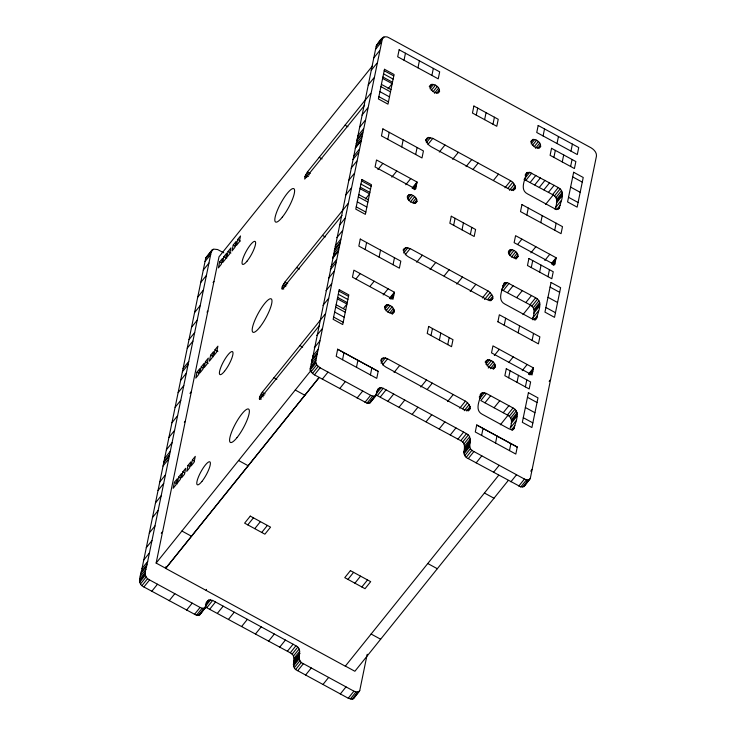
<?xml version="1.0" encoding="UTF-8"?>
<svg xmlns="http://www.w3.org/2000/svg" width="736" height="736" viewBox="0 0 736 736"><rect width="100%" height="100%" fill="white"/><g stroke="black" fill="none" stroke-linecap="round" stroke-linejoin="round"><path stroke-width="1.1" d="M205.031 606.823L290.269 652.814C298.448 656.641 288.889 667.414 297.721 670.717L348.238 698.225L352.084 699.2L353.409 698.722L359.748 690.57L367.2 654.276M359.076 691.674L355.957 691.996L353.906 691.178L303.388 663.679C294.556 660.376 304.115 649.603 295.927 645.776L212.658 600.438L208.941 599.95L206.172 602.637M381.23 387.651L375.562 394.689L460.8 440.68C468.988 444.507 459.43 455.28 468.262 458.583L520.83 486.91L523.949 486.588L530.288 478.446L596.473 156.014C596.822 152.407 593.842 149.417 590.953 147.743L389.298 37.95C383.198 33.764 378.644 41.704 376.179 46.202L310.132 370.18L312.496 373.483L314.447 374.845L367.016 403.172L370.125 402.84L375.792 395.802L378.12 388.737L381.23 387.651L383.189 388.304L466.458 433.642C474.646 437.469 465.088 448.242 473.92 451.545L524.437 479.044L526.488 479.863L529.607 479.541M325.468 313.775L262.218 392.316L259.642 396.879L259.486 399.482L319.387 325.625M348.091 203.578L284.841 282.118L282.256 286.681L282.109 289.285L342.01 215.427M207.589 600.87L205.261 607.936L199.594 614.974L196.484 615.296L143.906 586.978C136.197 583.418 141.018 574.66 142.011 568.551L205.684 258.364L213.504 249.099L217.626 249.55L223.744 252.798M205.261 607.936L202.142 608.258L200.091 607.439L149.574 579.931C141.864 576.38 146.676 567.622 147.669 561.513L211.352 251.316L212.722 249.412M319.148 377.43L165.72 568.284L156.142 563.068L162.628 531.466M189.962 393.401L191.378 391.644L162.674 531.493L161.258 533.25M191.342 391.616L219.015 256.8L372.434 65.955M174.386 482.356L173.162 488.29L176.042 484.711L177.256 478.777L174.386 482.356L177.256 483.92M197 372.158L195.785 378.092L198.665 374.514L199.879 368.58L197 372.158L198.922 373.198M219.622 261.961L218.408 267.886L221.278 264.316L222.502 258.382L219.622 261.961L221.536 263M178.6 477.112L177.385 483.037L180.256 479.467L181.479 473.533L178.6 477.112L180.513 478.152M201.222 366.914L200.008 372.839L202.878 369.26L204.093 363.336L201.222 366.914L203.136 367.954M223.845 256.717L222.622 262.642L225.501 259.063L226.716 253.138L223.845 256.717L226.716 258.281M182.822 471.868L181.599 477.793L184.478 474.214L185.693 468.289L182.822 471.868L184.736 472.908M205.436 361.661L204.222 367.595L207.101 364.016L208.316 358.092L205.436 361.661L208.316 363.225M228.059 251.464L226.844 257.398L229.715 253.819L230.938 247.894L228.059 251.464L230.929 253.028M498.732 475.208L345.285 666.19L165.683 568.404L166.088 566.407M187.993 465.428L186.778 471.353L189.649 467.774L190.872 461.849L187.993 465.428L189.906 466.468M210.616 355.23L209.401 361.155L212.272 357.576L213.486 351.652L210.616 355.23L213.486 356.794M233.238 245.024L232.015 250.958L234.894 247.379L236.109 241.454L233.238 245.024L235.152 246.072M192.4 459.936L191.185 465.87L194.065 462.291L195.279 456.366L192.4 459.936L194.322 460.984M215.022 349.738L213.808 355.672L216.678 352.093L217.902 346.168L215.022 349.738L217.893 351.302M237.645 239.54L236.431 245.474L239.301 241.896L240.525 235.962L237.645 239.54L240.516 241.104M199.594 614.974L205.353 607.08M206.227 590.474L206.457 589.38M375.792 395.802L372.674 396.124L370.622 395.306L320.105 367.807L316.673 364.826L315.652 361.588L382.591 37.738M337.658 349.269L336.214 356.288L376.758 378.359L378.194 371.349L337.658 349.269L378.194 371.349M382.895 128.874L381.45 135.884L421.995 157.955L423.439 150.944L382.895 128.883M342.544 359.729L343.988 352.728M365.166 249.532L366.602 242.53M387.789 139.334L389.224 132.333M404.027 60.223L405.462 53.222M356.482 367.319L357.917 360.318M379.104 257.122L380.54 250.12M401.727 146.924L403.162 139.923M417.965 67.813L419.4 60.812M370.42 374.909L371.855 367.899M393.042 264.712L394.478 257.701M415.665 154.514L417.1 147.504M431.903 75.403L433.338 68.402M370.125 402.84L370.935 401.111M394.432 292.238L392.996 299.23L352.461 277.159L353.896 270.167L394.432 292.238L389.482 298.402M417.054 182.04L415.619 189.032L375.075 166.962L376.519 159.97L417.054 182.04L412.105 188.204M431.02 335.515L432.455 328.504M453.643 225.317L455.078 218.307M476.266 115.11L477.701 108.109M439.383 340.06L440.818 333.058M462.006 229.862L463.441 222.861M484.619 119.664L486.064 112.663M447.746 344.614L449.181 337.612M470.368 234.416L471.804 227.415M492.982 124.218L494.426 117.217M497.895 321.798L499.33 314.778L539.874 336.858L538.43 343.868L497.895 321.779M481.602 435.436L483.046 428.435M504.224 325.238L505.66 318.237M526.847 215.041L528.282 208.04M543.085 135.939L544.52 128.929M508.659 377.78L510.094 370.778M531.282 267.582L532.717 260.581M553.895 157.384L555.34 150.374M495.54 443.026L496.984 436.025M518.162 332.828L519.598 325.827M540.785 222.631L542.22 215.63M557.023 143.52L558.458 136.519M517.022 382.334L518.457 375.323M539.635 272.136L541.08 265.126M562.258 161.938L563.702 154.928M486.478 393.502L484.49 392.739L481.445 393.236C480.084 399.565 474.039 410.035 482.209 414.258L508.769 428.72L510.756 429.484L513.802 428.987C515.154 422.657 521.208 412.188 513.029 407.965L486.478 393.502L480.81 400.55L507.371 415.003C512.642 417.404 512.026 423.55 510.204 428.085L515.862 421.047M532.441 319.746C533.986 314.741 536.121 307.593 529.984 304.805L501.446 289.588L507.104 282.541L535.652 297.767C543.821 301.99 537.777 312.46 536.415 318.789L533.37 319.286L531.383 318.522L504.832 304.06C496.653 299.837 502.706 289.368 504.059 283.038L507.104 282.541M555.064 209.548C556.609 204.544 558.744 197.395 552.607 194.608L524.069 179.391L529.727 172.344L558.265 187.57C566.444 191.792 560.4 202.262 559.038 208.592L555.993 209.088L554.006 208.325L527.454 193.862C519.276 189.64 525.329 179.17 526.682 172.84L529.727 172.344M509.478 450.616L510.913 443.615M532.1 340.418L533.536 333.408M554.723 230.221L556.158 223.21M570.961 151.11L572.396 144.109M525.384 386.888L526.82 379.877M547.998 276.69L549.442 269.68M570.621 166.483L572.056 159.482M517.252 447.056L515.816 454.066L475.281 431.977L476.716 424.985L517.252 447.056L476.707 424.985M533.499 367.945L532.054 374.946L491.519 352.866L492.954 345.874L533.499 367.945L528.54 374.109M556.112 257.747L554.677 264.739L514.133 242.668L515.577 235.676L556.112 257.747L551.871 263.028M365.13 100.188L307.464 171.92L304.879 176.484L304.732 179.087L364.633 105.22M430.661 84.879L429.999 86.038C429.934 89.902 433.955 93.095 437.672 92.966L439.576 91.246C439.65 87.382 435.629 84.189 431.912 84.327L429.244 86.636M416.962 201.452L415.049 203.164C411.332 203.292 407.312 200.1 407.385 196.236L409.29 194.525C413.006 194.396 417.027 197.579 416.962 201.452L415.546 203.21M394.34 311.65L392.426 313.361C388.709 313.49 384.689 310.298 384.762 306.434L386.676 304.722C390.384 304.594 394.404 307.777 394.34 311.65L392.214 314.29M540.684 146.289L538.77 148.01C535.054 148.138 531.033 144.946 531.107 141.082L533.011 139.371C536.728 139.233 540.748 142.425 540.684 146.289L539.267 148.056M518.061 256.496L516.148 258.207C512.431 258.336 508.42 255.144 508.484 251.28L510.398 249.568C514.114 249.43 518.126 252.623 518.061 256.496L515.936 259.136M486.524 360.318L485.861 361.477C485.797 365.341 489.817 368.534 493.525 368.405L495.438 366.694C495.512 362.82 491.492 359.637 487.775 359.766L485.107 362.075M427.064 138.074L426.282 139.444L426.402 141.294L428.968 145.158L431.103 146.685L508.944 189.06L511.216 189.934L514.694 189.373L515.476 188.002L515.356 186.144L512.79 182.289L510.646 180.762L432.805 138.377L428.554 137.42L425.647 139.831M404.441 248.271L403.659 249.642L403.779 251.5L406.346 255.355L408.48 256.882L486.321 299.258L488.594 300.132L492.071 299.57L492.853 298.2L492.734 296.341L490.167 292.486L488.032 290.959L410.191 248.584L405.932 247.618L403.024 250.038M470.23 408.397L469.458 409.768L467.967 410.421L463.708 409.455L385.866 367.08L383.732 365.553L381.156 361.698L381.036 359.84L381.818 358.469L385.296 357.908L387.568 358.782L465.41 401.157L467.544 402.684L470.111 406.539L470.23 408.397L468.105 411.038M353.409 698.722L359.748 690.57M523.949 486.588L530.288 478.446M376.455 45.411L376.924 44.776M205.97 257.572L212.097 249.89M377.559 44.298L383.217 37.26M205.684 258.364L211.352 251.316M376.179 46.202L381.837 39.164M379.04 43.111L383.999 36.947M375.526 49.395L381.184 42.357M205.031 261.547L210.689 254.509M203.274 270.094L208.941 263.056M373.768 57.942L379.436 50.904M200.735 282.468L206.402 275.43M371.229 70.316L376.896 63.268M197.726 297.132L203.384 290.094M368.221 84.98L373.879 77.942M213.072 282.514L213.964 281.41M194.562 312.57L200.22 305.532M365.056 100.418L370.714 93.371M362.038 115.083L367.706 108.045M191.544 327.235L197.211 320.197M206.991 312.165L207.874 311.061M388.047 88.808L392.187 83.656L382.61 78.439M189.005 339.609L194.672 332.571M359.499 127.457L365.166 120.419M187.257 348.156L192.915 341.118M357.751 136.004L363.409 128.966M357.089 139.196L362.756 132.149M356.804 140.604L362.462 133.566M356.169 143.713L361.827 136.675M355.525 146.823L361.183 139.785M355.378 147.531L361.045 140.484M355.24 148.24L360.898 141.192M183.062 368.561L188.729 361.514M353.556 156.409L359.223 149.362M182.408 371.744L188.076 364.706M352.903 159.592L358.57 152.554M180.66 380.291L186.318 373.253M351.155 168.139L356.813 161.101M348.606 180.513L354.274 173.475M178.121 392.665L183.779 385.627M429.787 86.968L431.912 84.327M430.054 88.798L433.587 84.401M175.104 407.339L180.771 400.292M345.598 195.178L351.256 188.14M431.268 90.418L435.51 85.137M433.072 91.715L437.313 86.434M434.442 93.288L438.684 88.007M436.65 93.205L439.484 89.682M171.939 422.768L177.597 415.73M438.168 93.012L439.576 91.246M377.899 169.574L382.849 163.41M168.93 437.442L174.588 430.394M339.425 225.28L345.083 218.242M184.368 422.363L185.251 421.259M365.424 199.005L369.573 193.853L359.996 188.637M336.876 237.654L342.544 230.616M166.391 449.806L172.049 442.768M335.128 246.201L340.786 239.163M164.634 458.353L170.292 451.315M391.828 177.164L396.787 171M163.935 461.527L169.602 454.48M334.475 249.394L340.133 242.346M163.65 462.935L169.308 455.897M334.181 250.801L339.839 243.763M163.015 466.044L168.673 459.006M333.546 253.911L339.204 246.873M425.721 140.935L428.554 137.42M332.902 257.02L338.569 249.982M332.617 258.437L338.275 251.39M426.291 142.793L430.542 137.512M427.855 144.541L432.805 138.377M330.942 266.607L336.6 259.56M159.795 481.951L165.453 474.904M330.28 269.79L335.947 262.752M158.038 490.489L163.696 483.451M328.532 278.337L334.19 271.299M405.766 184.754L410.725 178.59M155.498 502.863L161.156 495.825M325.993 290.711L331.651 283.673M439.309 152.048L444.967 145.001M412.583 188.416L416.834 183.135M413.512 189.06L416.337 185.536M407.174 197.165L409.29 194.525M414.432 189.704L415.849 187.947M407.431 199.005L410.973 194.598M322.975 305.376L328.642 298.338M152.49 517.537L158.148 510.49M408.646 200.624L412.887 195.344M410.449 201.912L414.699 196.632M412.528 202.612L416.061 198.205M414.028 203.403L416.861 199.879M149.316 532.965L154.974 525.927M355.985 278.898L360.226 273.617M452.686 159.326L458.353 152.288M146.308 547.639L151.966 540.592M316.802 335.478L322.46 328.44M343.491 308.347L346.95 304.051L337.373 298.834M143.768 560.004L149.426 552.966M314.263 347.852L319.921 340.814M142.011 568.551L147.669 561.513M312.506 356.399L318.164 349.361M466.072 166.612L471.73 159.574M369.923 286.479L374.164 281.198M141.321 571.725L146.979 564.678M311.852 359.591L317.51 352.544M141.027 573.132L146.694 566.094M311.558 360.999L317.225 353.961M140.392 576.242L146.05 569.204M310.923 364.108L316.581 357.07M403.806 250.258L405.932 247.618M139.748 579.352L145.415 572.314M310.288 367.218L315.946 360.18M139.463 580.768L145.121 573.721M309.994 368.635L315.652 361.588M403.668 252.991L407.919 247.71M139.601 582.314L145.259 575.267M310.132 370.18L315.79 363.133M156.142 563.068L311.006 370.438M473.193 169.225L478.142 163.061M140.484 583.998L146.142 576.95M311.015 371.864L316.673 364.826M405.232 254.739L410.191 248.584M141.965 585.617L147.623 578.579M312.496 373.483L318.164 366.445M143.906 586.978L149.574 579.931M314.447 374.845L320.105 367.807M383.152 294.952L388.102 288.788M165.683 568.413L319.093 377.586M151.8 591.275L157.467 584.237M322.34 379.141L327.998 372.103M416.686 262.246L422.354 255.199M389.97 298.614L394.211 293.333M384.551 307.363L386.676 304.722M390.89 299.258L393.714 295.734M384.808 309.203L388.35 304.796M386.023 310.822L390.264 305.541M493.534 180.302L498.484 174.138M387.826 312.11L392.076 306.829M389.905 312.809L393.447 308.402M391.414 313.6L394.238 310.077M530.895 142.011L533.011 139.371M430.072 269.523L435.73 262.485M531.153 143.842L534.695 139.444M532.367 145.461L536.608 140.18M169.17 600.732L174.828 593.685M339.701 388.599L345.359 381.552M534.17 146.758L538.421 141.478M535.541 148.332L539.782 143.051M504.988 187.8L510.646 180.762M537.758 148.249L540.583 144.725M507.831 188.453L512.79 182.289M509.45 190.32L514.409 184.166M511.814 190.55L515.356 186.144M525.265 174.598L526.682 172.84M444.158 275.926L449.107 269.772M513.351 190.642L515.476 188.002M525.154 175.784L527.988 172.27M247.784 524.878L253.451 517.831M381.184 360.456L383.309 357.816M526.056 180.154L531.714 173.107M381.055 363.188L385.296 357.908M382.619 364.936L387.568 358.782M530.205 182.408L535.863 175.37M186.53 610.181L192.197 603.143M357.07 398.047L362.728 391.009M254.757 528.669L260.415 521.631M534.768 184.892L540.426 177.854M456.826 284.096L462.484 277.049M194.424 614.477L200.091 607.439M364.964 402.344L370.622 395.306M261.722 532.468L267.38 525.421M539.332 187.376L544.99 180.338M196.484 615.296L202.142 608.258M205.399 604.348L208.941 599.95M367.016 403.172L372.674 396.124M376.639 391.34L379.472 387.817M205.74 605.94L210.689 599.776M198.269 615.462L203.927 608.414M368.8 403.328L374.458 396.281M394.073 372.444L399.731 365.396M200.275 613.87L205.933 606.832M370.806 401.746L376.464 394.698M207 607.476L212.658 600.438M377.531 395.342L383.189 388.304M543.895 189.86L549.553 182.822M209.852 609.031L215.51 601.993M380.383 396.897L386.05 389.859M548.458 192.344L554.116 185.306M470.203 291.382L475.87 284.335M552.607 194.608L558.265 187.57M545.588 204.424L553.426 194.672M217.506 613.198L223.164 606.16M388.038 401.065L393.696 394.027M508.272 252.209L510.398 249.568M554.475 195.942L560.142 188.904M508.53 254.04L512.072 249.642M517.666 244.407L521.907 239.126M555.892 197.588L561.559 190.541M509.744 255.668L513.995 250.378M556.729 199.318L562.387 192.28M511.557 256.956L515.798 251.675M556.83 200.946L562.488 193.899M556.398 203.053L562.056 196.006M513.627 257.655L517.169 253.248M482.365 297.997L488.032 290.959M555.441 207.69L561.108 200.652M515.136 258.446L517.96 254.923M556.618 209.686L560.151 205.289M484.509 299.524L490.167 292.486M228.583 619.234L234.25 612.196M399.114 407.1L404.782 400.062M558.302 209.153L559.719 207.396M487.545 299.644L491.786 294.363M489.201 300.748L492.734 296.341M420.826 387.007L426.484 379.969M502.541 285.982L505.365 282.468M490.728 300.84L492.853 298.2M530.895 252.871L535.845 246.707M503.433 290.352L509.091 283.305M427.34 389.289L432.29 383.125M507.582 292.606L513.24 285.568M241.721 626.382L247.379 619.344M412.252 414.248L417.919 407.21M544.824 260.461L549.783 254.297M516.709 297.574L522.367 290.536M551.641 264.123L555.892 258.842M255.539 633.908L261.206 626.87M426.08 421.774L431.738 414.736M552.57 264.767L555.395 261.243M553.49 265.411L554.907 263.654M525.835 302.551L531.502 295.504M447.589 401.58L453.247 394.533M529.984 304.805L535.652 297.767M522.965 314.622L530.812 304.87M485.65 362.406L487.775 359.766M531.852 306.139L537.519 299.101M485.916 364.246L489.449 359.84M494.334 355.479L499.284 349.324M533.278 307.786L538.936 300.739M487.122 365.866L491.372 360.585M534.106 309.516L539.764 302.478M268.677 641.065L274.344 634.018M439.208 428.932L444.875 421.884M488.226 368.037L493.175 361.873M534.207 311.144L539.865 304.097M533.775 313.251L539.433 306.213M490.296 368.727L494.546 363.446M459.752 408.195L465.41 401.157M532.827 317.888L538.485 310.85M492.513 368.644L495.346 365.12M493.313 369.334L495.438 366.694M533.996 319.884L537.528 315.486M462.594 408.848L467.544 402.684M534.98 320.234L537.096 317.593M464.214 410.716L469.163 404.561M466.578 410.946L470.111 406.539M480.028 394.993L481.445 393.236M479.21 397.063L482.742 392.665M279.763 647.091L285.421 640.053M450.294 434.958L455.952 427.92M479.532 398.903L484.49 392.739M508.981 362.186L513.222 356.905M484.96 402.804L490.627 395.766M287.408 651.259L293.075 644.221M457.948 439.125L463.606 432.087M347.926 579.398L353.584 572.35M290.269 652.814L295.927 645.776M460.8 440.68L466.458 433.642M292.082 654.212L297.74 647.174M462.613 442.078L468.271 435.04M522.21 370.659L527.16 364.495M293.425 656.07L299.083 649.023M463.956 443.937L469.614 436.89M494.086 407.772L499.753 400.734M294.161 658.131L299.819 651.093M464.692 445.998L470.35 438.96M354.89 583.188L360.557 576.15M294.133 660.321L299.819 653.172M464.674 448.187L470.35 441.039M294.106 660.468L299.764 653.421M464.637 448.334L470.304 441.296M293.977 661.094L299.635 654.056M464.508 448.969L470.175 441.922M293.692 662.483L299.35 655.445M464.223 450.358L469.89 443.311M293.406 663.872L299.064 656.834M463.938 451.748L469.605 444.7M293.278 664.507L298.936 657.469M463.809 452.373L469.467 445.335M293.416 666.052L299.074 659.014M463.947 453.919L469.605 446.881M529.028 374.32L533.269 369.04M294.299 667.736L299.957 660.698M464.83 455.602L470.488 448.564M529.948 374.964L532.772 371.441M295.78 669.364L301.438 662.317M361.864 586.978L367.522 579.94M466.311 457.231L471.978 450.184M503.222 412.749L508.88 405.702M297.721 670.717L303.388 663.679M468.262 458.583L473.92 451.545M507.371 415.003L513.029 407.965M500.351 424.819L508.19 415.067M509.238 416.337L514.896 409.299M510.655 417.984L516.313 410.936M305.615 675.013L311.282 667.975M476.155 462.88L481.813 455.842M511.483 419.713L517.15 412.675M511.584 421.342L517.252 414.304M511.152 423.448L516.819 416.41M549.157 381.358L550.574 379.601M511.373 430.082L514.915 425.684M512.357 430.431L514.482 427.791M322.984 684.471L328.642 677.433M493.516 472.337L499.174 465.299M508.309 480.415L354.881 671.269L345.304 666.052M340.345 693.928L346.012 686.881M510.885 481.795L516.543 474.748M348.238 698.225L353.906 691.178M518.779 486.091L524.437 479.044M530.73 471.16L532.137 469.393M350.299 699.044L355.957 691.996M520.83 486.91L526.488 479.863M526.332 482.31L527.74 480.553M352.084 699.2L357.742 692.162M522.615 487.066L528.273 480.028M207.064 256.459L207.846 256.146M384.201 70.72L393.778 75.928M383.548 73.867L393.125 79.074M572.7 176.907L582.277 182.114M382.904 77.013L392.481 82.22M570.612 187.1L580.18 192.308M381.395 84.373L390.972 89.58M380.926 86.646L390.503 91.862M379.905 91.65L389.473 96.867M568.514 197.294L578.091 202.501M378.874 96.664L388.452 101.872M345.037 125.184L347.907 126.748M319.203 157.32L322.074 158.884M361.578 180.918L371.156 186.125M360.934 184.064L370.512 189.272M550.077 287.104L559.654 292.321M360.29 187.211L369.858 192.418M547.989 297.298L557.566 302.505M358.772 194.571L368.35 199.778M358.312 196.843L367.88 202.06M307.464 171.92L310.334 173.484M306.48 173.31L309.359 174.883M357.282 201.848L366.859 207.064M305.587 174.901L308.458 176.465M545.891 307.492L555.468 312.699M304.879 176.484L306.792 177.523M356.252 206.862L365.829 212.078M322.414 235.382L325.294 236.946M296.58 267.518L299.451 269.082M338.956 291.116L348.533 296.332M338.312 294.262L347.889 299.478M527.454 397.302L537.032 402.518M337.668 297.408L347.245 302.616M525.366 407.496L534.943 412.712M336.159 304.768L345.736 309.985M335.69 307.041L345.267 312.257M284.841 282.118L287.712 283.682M283.857 283.516L286.736 285.08M334.659 312.055L344.236 317.262M282.964 285.099L285.844 286.663M523.278 417.689L532.855 422.896M282.256 286.681L284.179 287.721M281.833 288.07L283.746 289.11M333.629 317.06L343.206 322.276M299.791 345.58L302.671 347.144M273.958 377.715L276.837 379.279M295.256 390.025L304.833 395.241M484.417 493.01L493.994 498.226M262.218 392.316L265.089 393.88M261.243 393.714L264.114 395.278M260.351 395.296L263.221 396.86M259.642 396.879L261.556 397.918M259.21 398.268L261.133 399.308M238.584 460.524L248.161 465.741M427.745 563.509L437.322 568.726M181.902 531.024L191.48 536.24M371.064 634.009L380.641 639.225M339.25 289.68L333.16 319.332L342.737 324.548L348.818 294.897L339.25 289.68M361.873 179.483L355.782 209.134L365.36 214.351L371.441 184.699L361.873 179.483M384.496 69.285L378.405 98.937L387.982 104.153L394.064 74.492L384.496 69.285M360.272 239.071L358.837 246.082L399.372 268.162L400.816 261.151L360.272 239.08M399.133 49.772L397.688 56.782L438.233 78.853L439.677 71.843L399.133 49.772M428.656 326.434L427.22 333.445L451.545 346.684L452.98 339.682L428.656 326.434M451.278 216.237L449.843 223.247L474.168 236.486L475.603 229.485L451.278 216.237M473.901 106.039L472.457 113.04L496.782 126.288L498.226 119.287L473.901 106.039M521.953 204.58L520.508 211.591L561.053 233.671L562.497 226.66L521.953 204.59M538.191 125.479L536.746 132.489L577.291 154.56L578.735 147.55L538.191 125.479M506.294 368.708L504.859 375.71L529.184 388.958L530.619 381.947L506.294 368.708M528.917 258.511L527.473 265.512L551.807 278.751L553.242 271.75L528.917 258.511M551.54 148.313L550.096 155.314L574.42 168.553L575.865 161.552L551.54 148.313M528.411 392.665L522.33 422.326L531.898 427.533L537.988 397.882L528.411 392.665M551.034 282.468L544.953 312.128L554.521 317.336L560.602 287.684L551.034 282.468M573.648 172.27L567.576 201.931L577.144 207.138L583.225 177.486L573.648 172.27M250.277 516.111L244.619 523.149L264.896 534.18L270.554 527.151L250.277 516.111M350.419 570.63L344.761 577.668L365.038 588.699L370.686 581.661L350.419 570.63M247.149 261.041A13.055 3.064 -61.4 0 0 255.374 241.712A13.055 3.064 -61.4 0 0 243.956 255.916A13.055 3.064 -61.4 0 0 247.149 261.041M282.274 217.194A18.998 4.453 -61.4 0 0 294.234 189.078A18.998 4.453 -61.4 0 0 277.628 209.732A18.998 4.453 -61.4 0 0 282.274 217.194M259.661 327.391A18.998 4.453 -61.4 0 0 271.612 299.276A18.998 4.453 -61.4 0 0 255.006 319.93A18.998 4.453 -61.4 0 0 259.661 327.391M224.535 371.248A13.055 3.064 -61.4 0 0 232.751 351.909A13.055 3.064 -61.4 0 0 221.334 366.114A13.055 3.064 -61.4 0 0 224.535 371.248M237.038 437.589A18.998 4.453 -61.4 0 0 248.989 409.474A18.998 4.453 -61.4 0 0 232.392 430.128A18.998 4.453 -61.4 0 0 237.038 437.589M201.912 481.445A13.055 3.064 -61.4 0 0 210.128 462.116A13.055 3.064 -61.4 0 0 198.711 476.312A13.055 3.064 -61.4 0 0 201.912 481.445"/></g></svg>
